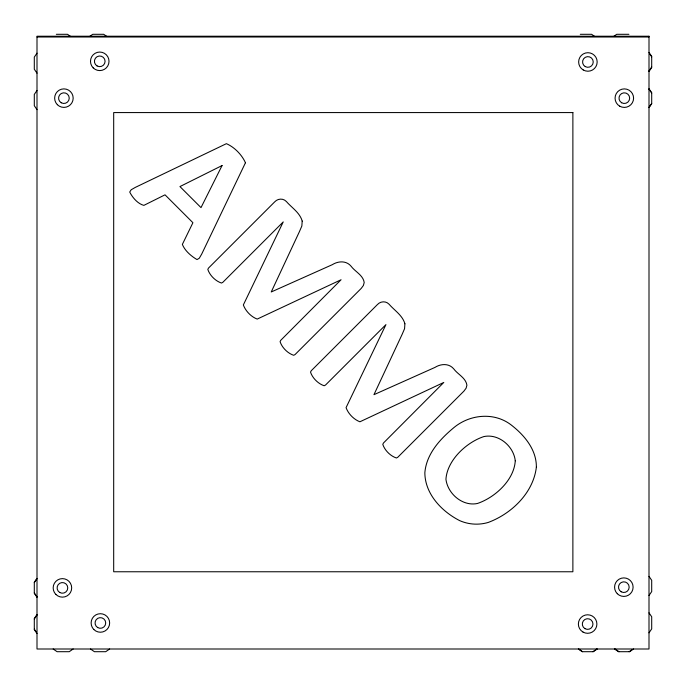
<?xml version="1.0" encoding="UTF-8"?>
<svg xmlns="http://www.w3.org/2000/svg" width="686" height="686" viewBox="0 0 686 686"><rect width="100%" height="100%" fill="white"/><g stroke="black" fill="none" stroke-linecap="round" stroke-linejoin="round"><path stroke-width="1.03" d="M37.001 53.165L34.3 57.092L34.3 69.235L37.001 73.162M37.001 90.492L34.3 94.419L34.3 105.713L37.001 109.649M37.001 578.375L34.3 582.303L34.3 593.236L37.001 597.163M34.3 582.568L37.001 578.641M37.001 614.57L34.3 618.506L34.3 629.662L37.001 633.59M34.3 619.004L37.001 615.068M648.999 70.932L651.7 66.996M648.999 71.43L651.7 67.494L651.7 56.338L648.999 52.41M648.999 107.359L651.7 103.432M648.999 107.625L651.7 103.697L651.7 92.764L648.999 88.837M648.999 595.508L651.7 591.581L651.7 580.287L648.999 576.351M648.999 632.835L651.7 628.908L651.7 616.765L648.999 612.838M89.617 36.461L92.764 34.3L103.697 34.3L106.844 36.461M613.618 36.461L616.765 34.3L628.908 34.3M73.162 648.999L69.235 651.7L57.092 651.7L53.165 648.999M109.649 648.999L105.713 651.7L94.419 651.7L90.492 648.999M592.97 651.7L596.897 648.999M597.163 648.999L593.236 651.7L582.303 651.7L578.375 648.999M629.165 651.7L631.523 650.079M633.59 648.999L629.662 651.7L618.506 651.7L614.57 648.999M56.338 34.3L67.494 34.3L70.641 36.461M580.287 34.3L591.581 34.3L594.728 36.461M37.001 37.001L648.999 37.001M615.068 648.999L619.004 651.7M578.641 648.999L582.568 651.7M650.079 54.477L651.7 56.835M648.999 89.103L651.7 93.03M34.3 592.97L37.001 596.897M34.3 629.165L35.921 631.523M302.2 221.081L301.849 226.011L299.413 231.662L271.236 291.97L332.238 264.71C338.155 260.972 346.31 260.406 351.112 266.262C355.159 271.733 363.177 275.206 364.197 282.503L363.391 285.487L361.213 288.412L295.049 354.568L293.702 355.288C287.691 353.307 282.049 347.682 280.077 341.662L280.763 340.282L341.071 279.751L257.207 319.084C251.093 316.778 245.588 311.084 243.35 304.936L283.232 221.912L222.813 282.332L221.467 283.044C215.438 281.037 209.787 275.42 207.807 269.392L208.527 268.046L274.683 201.881C277.736 198.451 283.207 198.074 286.388 201.538C291.833 207.807 299.851 212.686 302.2 221.081M404.903 323.783L404.56 328.723L402.125 334.374L373.947 394.682L434.941 367.422C440.858 363.683 449.021 363.117 453.823 368.974C457.862 374.445 465.888 377.917 466.909 385.215L466.103 388.199L463.925 391.123L397.76 457.279L396.414 457.999C390.403 456.018 384.76 450.385 382.788 444.374L383.474 442.993L443.782 382.454L359.918 421.787C353.805 419.48 348.299 413.795 346.061 407.647L385.944 324.615L325.524 385.043L324.169 385.755C318.15 383.748 312.499 378.132 310.518 372.104L311.23 370.749L377.394 304.593C380.447 301.163 385.918 300.785 389.099 304.25C394.536 310.518 402.562 315.397 404.903 323.783M515.272 460.803C514.071 480.234 494.958 497.513 477.465 503.473C462.596 506.654 447.709 493.748 445.943 479.282C447.161 460.152 466.54 442.238 483.887 436.57C498.739 433.449 513.685 446.243 515.272 460.803M536.366 467.123C533.356 492.814 511.67 513.711 488.243 522.44A41.529 41.529 0 0 1 459.671 520.623C441.733 511.473 424.994 494.014 424.848 472.774C426.375 453.84 440.198 438.911 454.175 427.378C470.082 414.344 494.014 411.969 510.838 424.694C524.138 434.881 536.563 449.459 536.366 467.123M245.451 162.779L201.693 254.094L199.283 258.228L197.019 259.582C191.128 256.101 184.937 250.844 182.356 244.405L192.92 222.71L165.026 194.824L143.854 205.38C137.646 203.691 132.544 197.628 129.714 192.046L131.18 189.773L135.253 187.424L226.397 143.674C234.389 147.078 241.952 154.839 245.451 162.779M222.067 165.558L201.007 207.618L179.946 186.566L222.067 165.558M648.999 36.229L37.001 36.229L37.001 648.999L648.999 648.999L648.999 36.229M572.879 112.573L113.687 112.573L113.687 571.764L572.879 571.764L572.879 112.573M585.235 66.585A5.334 5.334 0 0 0 593.236 61.963A5.334 5.334 0 0 0 585.235 57.35A5.334 5.334 0 0 0 585.235 66.585M583.272 69.981A9.261 9.261 0 0 0 597.163 61.963A9.261 9.261 0 0 0 583.272 53.945A9.261 9.261 0 0 0 583.272 69.981M621.662 102.771A5.334 5.334 0 0 0 629.662 98.158A5.334 5.334 0 0 0 621.662 93.536A5.334 5.334 0 0 0 621.662 102.771M619.698 106.176A9.261 9.261 0 0 0 633.59 98.158A9.261 9.261 0 0 0 619.698 90.132A9.261 9.261 0 0 0 619.698 106.176M97.086 65.942A5.334 5.334 0 0 0 105.078 61.328A5.334 5.334 0 0 0 97.086 56.706A5.334 5.334 0 0 0 97.086 65.942M93.202 67.871A9.261 9.261 0 0 0 108.697 63.721A9.261 9.261 0 0 0 97.352 52.376A9.261 9.261 0 0 0 93.202 67.871M61.234 102.763A5.334 5.334 0 0 0 69.235 98.141A5.334 5.334 0 0 0 61.234 93.528A5.334 5.334 0 0 0 61.234 102.763M57.358 104.692A9.261 9.261 0 0 0 72.853 100.542A9.261 9.261 0 0 0 61.508 89.197A9.261 9.261 0 0 0 57.358 104.692M97.721 627.587A5.334 5.334 0 0 0 105.713 622.965A5.334 5.334 0 0 0 97.721 618.352A5.334 5.334 0 0 0 97.721 627.587M93.836 629.516A9.261 9.261 0 0 0 109.331 625.366A9.261 9.261 0 0 0 97.987 614.021A9.261 9.261 0 0 0 93.836 629.516M59.759 592.507A5.334 5.334 0 0 0 67.76 587.885A5.334 5.334 0 0 0 59.759 583.272A5.334 5.334 0 0 0 59.759 592.507M55.875 594.436A9.261 9.261 0 0 0 71.37 590.286A9.261 9.261 0 0 0 60.025 578.941A9.261 9.261 0 0 0 55.875 594.436M584.969 628.659A5.334 5.334 0 0 0 592.97 624.046A5.334 5.334 0 0 0 584.969 619.424A5.334 5.334 0 0 0 584.969 628.659M583.006 632.063A9.261 9.261 0 0 0 596.897 624.046A9.261 9.261 0 0 0 583.006 616.019A9.261 9.261 0 0 0 583.006 632.063M621.164 591.778A5.334 5.334 0 0 0 629.165 587.156A5.334 5.334 0 0 0 621.164 582.543A5.334 5.334 0 0 0 621.164 591.778M617.289 593.707A9.261 9.261 0 0 0 632.784 589.557A9.261 9.261 0 0 0 621.439 578.212A9.261 9.261 0 0 0 617.289 593.707"/></g></svg>
